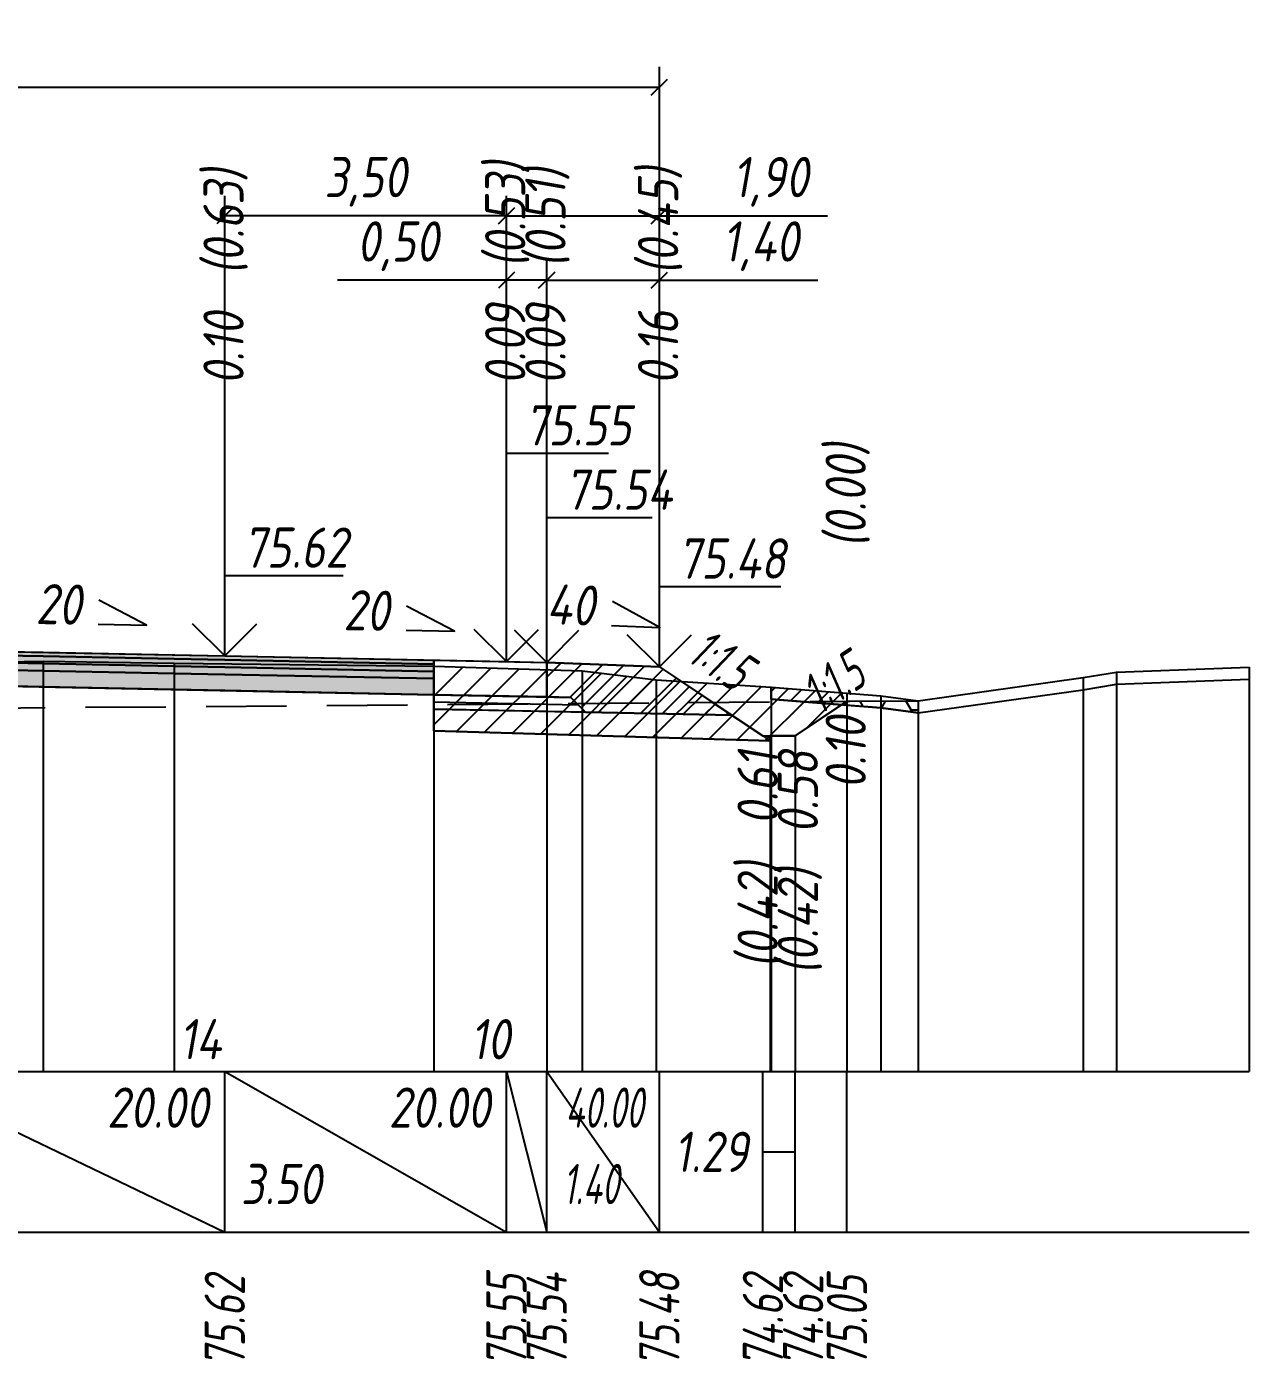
# Model space of a CAD drawing. Extents: x -717 to 1451, y -133302 to 233.
# Drawn here: x 166.5 to 242.5, y -15634.9 to -15552.1 of the extents above; entities that cross this region are included whole.
import ezdxf
from ezdxf.enums import TextEntityAlignment as Align

# ---------------------------------------------------------------- set-up
doc = ezdxf.new("R2010")
doc.units = 0
doc.linetypes.add('штриховая', pattern=[0.75, 0.5, -0.25])
for name, color, linetype in [('Интерполированный поперечник', 2, 'Continuous'), ('Код_514', 1, 'Continuous'), ('Контур_0', 7, 'Continuous'), ('Контур_2521', 7, 'Continuous'), ('Контур_2564', 7, 'Continuous'), ('Контур_2660', 7, 'Continuous'), ('Контур_2665', 7, 'Continuous'), ('Контур_400', 7, 'Continuous'), ('Контур_508', 7, 'Continuous'), ('Контур_512', 7, 'Continuous'), ('Контур_513', 7, 'Continuous'), ('Контур_818', 7, 'Continuous'), ('Красный поперечник', 1, 'Continuous'), ('Объём_2501', 7, 'Continuous'), ('Объём_2564', 7, 'Continuous'), ('Объём_2650', 7, 'Continuous'), ('Объём_2660', 7, 'Continuous'), ('Объём_2661', 7, 'Continuous'), ('Объём_2662', 7, 'Continuous'), ('Объём_2663', 7, 'Continuous'), ('Объём_2664', 7, 'Continuous'), ('Объём_2665', 7, 'Continuous'), ('Объём_2666', 7, 'Continuous'), ('Объём_2667', 7, 'Continuous'), ('Объём_2668', 7, 'Continuous'), ('Объём_2669', 7, 'Continuous'), ('Объём_2675', 7, 'Continuous'), ('Объём_2753', 7, 'Continuous'), ('Откосы', 7, 'Continuous'), ('Отметки покрытия', 7, 'Continuous'), ('Рабочие отметки', 7, 'Continuous'), ('Рабочие отметки доп.', 7, 'Continuous'), ('Слои выравнивания', 7, 'Continuous'), ('Таблица', 7, 'Continuous'), ('Уклоны проезжей части', 7, 'Continuous'), ('Черный поперечник', 3, 'Continuous')]:
    doc.layers.add(name, color=color, linetype=linetype)
for name, color, linetype, true_color in [('Контур_2540', 2, 'Continuous', 0xffff00), ('Контур_2560', 2, 'Continuous', 0xffff00), ('Контур_2561', 7, 'Continuous', 0xff8040), ('Контур_2562', 3, 'Continuous', 0x00ff00), ('Контур_2563', 7, 'Continuous', 0xff8000), ('Контур_2570', 7, 'Continuous', 0x80ff00), ('Контур_2725', 7, 'Continuous', 0x323232), ('Контур_2736', 4, 'Continuous', 0x00ffff), ('Контур_2737', 4, 'Continuous', 0x00ffff), ('Контур_2738', 4, 'Continuous', 0x00ffff), ('Контур_2739', 4, 'Continuous', 0x00ffff), ('Контур_2741', 4, 'Continuous', 0x00ffff), ('Контур_2742', 4, 'Continuous', 0x00ffff), ('Контур_2743', 4, 'Continuous', 0x00ffff), ('Контур_2744', 7, 'Continuous', 0xa4ffff), ('Контур_2745', 7, 'Continuous', 0xa4ffff), ('Контур_2747', 4, 'Continuous', 0x00ffff), ('Контур_2748', 4, 'Continuous', 0x00ffff), ('Контур_2749', 4, 'Continuous', 0x00ffff), ('Контур_2750', 4, 'Continuous', 0x00ffff), ('Контур_2751', 4, 'Continuous', 0x00ffff), ('Контур_2752', 4, 'Continuous', 0x00ffff), ('Контур_2760', 7, 'Continuous', 0x323232), ('Контур_2761', 7, 'Continuous', 0x323232), ('Контур_2762', 7, 'Continuous', 0x323232), ('Контур_2763', 7, 'Continuous', 0x323232), ('Контур_402', 7, 'Continuous', 0xff6464), ('Контур_703', 4, 'Continuous', 0x00ffff), ('Контур_705', 4, 'Continuous', 0x00ffff), ('Контур_707', 4, 'Continuous', 0x00ffff), ('Контур_720', 131, 'Continuous', 0xaaffff), ('Объём_2500', 7, 'Continuous', 0xc0c0c0), ('Объём_2520', 7, 'Continuous', 0x80ffff), ('Объём_2540', 2, 'Continuous', 0xffff00), ('Объём_2560', 2, 'Continuous', 0xffff00), ('Объём_2561', 7, 'Continuous', 0xff8040), ('Объём_2562', 3, 'Continuous', 0x00ff00), ('Объём_2563', 7, 'Continuous', 0xff8000), ('Объём_2570', 7, 'Continuous', 0x80ff00), ('Объём_2600', 7, 'Continuous', 0x808000), ('Объём_2746', 2, 'Continuous', 0xffff00)]:
    doc.layers.add(name, color=color, linetype=linetype, true_color=true_color)
doc.styles.get("Standard").update_dxf_attribs({"font": 'txt', "height": 2.5})
doc.styles.add('М', font='romand.shx', dxfattribs={"width": 0.8, "oblique": 10, "height": 2.5})
doc.dimstyles.new('ISO-25', dxfattribs={"dimtxt": 2.5, "dimasz": 2.5, "dimexe": 1.25, "dimexo": 0.625, "dimtad": 1, "dimtxsty": 'Standard', "dimcen": 2.5, "dimadec": 0, "dimazin": 0, "dimtfac": 1, "dimtmove": 0, "dimatfit": 3, "dimfxl": 1, "dimarcsym": 0})

# ---------------------------------------------------------------- blocks, each defined once
blk = doc.blocks.new('_Oblique')
at = {"color": 0, "linetype": 'ByBlock', "lineweight": -2}
blk.add_line((-0.5, -0.5), (0.5, 0.5), dxfattribs=at)
blk = doc.blocks.new('*D361')
at = {"color": 0, "lineweight": -2, "transparency": 16777216}
for p, q in [((198.821, -15591.019), (198.821, -15566.579)), ((205.821, -15591.299), (205.821, -15566.579)), ((198.821, -15567.829), (205.821, -15567.829)), ((205.821, -15567.829), (215.662, -15567.829))]:
    blk.add_line(p, q, dxfattribs=at)
at = {"layer": 'Defpoints', "color": 0, "transparency": 16777216}
for p in [(205.821, -15567.829), (198.821, -15591.644), (205.821, -15591.924)]:
    blk.add_point(p, dxfattribs=at)
at = {"color": 0, "lineweight": -2, "transparency": 16777216, "rotation": 180}
blk.add_blockref('_Oblique', (198.821, -15567.829), dxfattribs=at)
at = {"color": 0, "lineweight": -2, "transparency": 16777216}
blk.add_blockref('_Oblique', (205.821, -15567.829), dxfattribs=at)
at = {"color": 0, "transparency": 16777216, "insert": (212.122, -15565.716), "char_height": 2.5, "width": 8.75, "attachment_point": 5, "style": 'М'}
blk.add_mtext('1,40', dxfattribs=at)
blk = doc.blocks.new('*D363')
at = {"color": 0, "lineweight": -2, "transparency": 16777216}
for p, q in [((196.321, -15590.969), (196.321, -15566.579)), ((198.821, -15591.019), (198.821, -15566.579)), ((196.321, -15567.829), (185.816, -15567.829)), ((198.821, -15567.829), (196.321, -15567.829))]:
    blk.add_line(p, q, dxfattribs=at)
at = {"layer": 'Defpoints', "color": 0, "transparency": 16777216}
for p in [(198.821, -15567.829), (196.321, -15591.594), (198.821, -15591.644)]:
    blk.add_point(p, dxfattribs=at)
at = {"color": 0, "lineweight": -2, "transparency": 16777216, "rotation": 180}
blk.add_blockref('_Oblique', (196.321, -15567.829), dxfattribs=at)
at = {"color": 0, "lineweight": -2, "transparency": 16777216}
blk.add_blockref('_Oblique', (198.821, -15567.829), dxfattribs=at)
at = {"color": 0, "transparency": 16777216, "insert": (189.577, -15565.716), "char_height": 2.5, "width": 9.16667, "attachment_point": 5, "style": 'М'}
blk.add_mtext('0,50', dxfattribs=at)
blk = doc.blocks.new('*D365')
at = {"color": 0, "lineweight": -2, "transparency": 16777216}
for p, q in [((178.821, -15590.619), (178.821, -15562.579)), ((196.321, -15590.969), (196.321, -15562.579)), ((196.321, -15563.829), (178.821, -15563.829))]:
    blk.add_line(p, q, dxfattribs=at)
at = {"layer": 'Defpoints', "color": 0, "transparency": 16777216}
for p in [(178.821, -15563.829), (178.821, -15591.244), (196.321, -15591.594)]:
    blk.add_point(p, dxfattribs=at)
at = {"color": 0, "lineweight": -2, "transparency": 16777216, "rotation": 180}
blk.add_blockref('_Oblique', (178.821, -15563.829), dxfattribs=at)
at = {"color": 0, "lineweight": -2, "transparency": 16777216}
blk.add_blockref('_Oblique', (196.321, -15563.829), dxfattribs=at)
at = {"color": 0, "transparency": 16777216, "insert": (187.571, -15561.716), "char_height": 2.5, "width": 9.58333, "attachment_point": 5, "style": 'М'}
blk.add_mtext('3,50', dxfattribs=at)
blk = doc.blocks.new('*D366')
at = {"color": 0, "lineweight": -2, "transparency": 16777216}
for p, q in [((196.321, -15590.969), (196.321, -15562.579)), ((205.821, -15591.299), (205.821, -15562.579)), ((196.321, -15563.829), (205.821, -15563.829)), ((205.821, -15563.829), (216.277, -15563.829))]:
    blk.add_line(p, q, dxfattribs=at)
at = {"layer": 'Defpoints', "color": 0, "transparency": 16777216}
for p in [(196.321, -15563.829), (196.321, -15591.594), (205.821, -15591.924)]:
    blk.add_point(p, dxfattribs=at)
at = {"color": 0, "lineweight": -2, "transparency": 16777216, "rotation": 180}
blk.add_blockref('_Oblique', (196.321, -15563.829), dxfattribs=at)
at = {"color": 0, "lineweight": -2, "transparency": 16777216}
blk.add_blockref('_Oblique', (205.821, -15563.829), dxfattribs=at)
at = {"color": 0, "transparency": 16777216, "insert": (212.737, -15561.716), "char_height": 2.5, "width": 8.75, "attachment_point": 5, "style": 'М'}
blk.add_mtext('1,90', dxfattribs=at)
blk = doc.blocks.new('*D368')
at = {"color": 0, "lineweight": -2, "transparency": 16777216}
for p, q in [((110.321, -15591.299), (110.321, -15554.579)), ((205.821, -15591.299), (205.821, -15554.579)), ((110.321, -15555.829), (205.821, -15555.829))]:
    blk.add_line(p, q, dxfattribs=at)
at = {"layer": 'Defpoints', "color": 0, "transparency": 16777216}
for p in [(205.821, -15555.829), (110.321, -15591.924), (205.821, -15591.924)]:
    blk.add_point(p, dxfattribs=at)
at = {"color": 0, "lineweight": -2, "transparency": 16777216, "rotation": 180}
blk.add_blockref('_Oblique', (110.321, -15555.829), dxfattribs=at)
at = {"color": 0, "lineweight": -2, "transparency": 16777216}
blk.add_blockref('_Oblique', (205.821, -15555.829), dxfattribs=at)
at = {"color": 0, "transparency": 16777216, "insert": (158.071, -15553.716), "char_height": 2.5, "width": 10.41667, "attachment_point": 5, "style": 'М'}
blk.add_mtext('19,10', dxfattribs=at)

msp = doc.modelspace()

# ---------------------------------------------------------------- hatches: boundary and pattern name
at = {"layer": 'Объём_2563'}
h = msp.add_hatch(dxfattribs=at)
h.set_pattern_fill('ANSI31', color=256, scale=0.3)
h.paths.add_polyline_path([(201.239, -15594.68), (200.321, -15593.761), (198.821, -15593.731), (198.821, -15591.581), (205.821, -15591.861), (210.321, -15594.861)])
at = {"layer": 'Объём_2570'}
h = msp.add_hatch(dxfattribs=at)
h.set_pattern_fill('ANSI31', color=256, scale=0.2)
h.paths.add_polyline_path([(212.764, -15593.122), (217.475, -15593.499), (217.475, -15594.249), (212.764, -15593.872)])
at = {"layer": 'Объём_2600'}
h = msp.add_hatch(dxfattribs=at)
h.set_pattern_fill('ANSI31', color=6, scale=0.4)
h.paths.add_polyline_path([(212.712, -15596.15), (212.712, -15596.456), (191.819, -15595.829), (191.819, -15591.828), (201.026, -15592.101), (205.628, -15592.665), (212.764, -15593.122), (212.764, -15593.872), (217.144, -15594.223), (214.253, -15596.15)])
h = msp.add_hatch(dxfattribs=at)
h.set_pattern_fill('HONEY', color=5, scale=0.3)
h.paths.add_polyline_path([(217.475, -15594.002), (221.91, -15593.967), (221.91, -15594.717), (219.58, -15594.417), (217.144, -15594.223)])
at = {"layer": 'Слои выравнивания'}
for color, points in [(2, [(158.071, -15590.766), (163.718, -15590.879), (167.529, -15590.956), (175.672, -15591.118), (178.821, -15591.181), (191.819, -15591.441), (191.819, -15591.691), (178.821, -15591.431), (175.672, -15591.368), (167.529, -15591.206), (163.718, -15591.129), (158.071, -15591.016)]), (3, [(158.071, -15591.016), (163.718, -15591.129), (167.529, -15591.206), (175.672, -15591.368), (178.821, -15591.431), (191.819, -15591.691), (191.819, -15592.141), (178.821, -15591.881), (175.672, -15591.818), (167.529, -15591.656), (163.718, -15591.579), (158.071, -15591.466)]), (4, [(158.071, -15591.466), (163.718, -15591.579), (167.529, -15591.656), (175.672, -15591.818), (178.821, -15591.881), (191.819, -15592.141), (191.819, -15592.591), (178.821, -15592.331), (175.672, -15592.268), (167.529, -15592.106), (163.718, -15592.029), (158.071, -15591.916)]), (5, [(158.071, -15591.916), (163.718, -15592.029), (167.529, -15592.106), (175.672, -15592.268), (178.821, -15592.331), (191.819, -15592.591), (191.819, -15593.591), (178.821, -15593.331), (175.672, -15593.268), (167.529, -15593.106), (163.718, -15593.029), (158.071, -15592.916)])]:
    msp.add_hatch(color=color, dxfattribs=at).paths.add_polyline_path(points)

# ---------------------------------------------------------------- linework, layer by layer
at = {"layer": 'Интерполированный поперечник', "linetype": 'штриховая', "ltscale": 10, "flags": 128}
msp.add_lwpolyline([(110.165, -15594.849), (221.91, -15593.967)], dxfattribs=at)
at = {"layer": 'Код_514'}
for p, q in [((158.071, -15617), (178.821, -15627)), ((178.821, -15627), (178.821, -15617)), ((178.821, -15617), (196.321, -15627)), ((196.321, -15627), (196.321, -15617)), ((196.321, -15617), (198.821, -15627)), ((198.821, -15627), (198.821, -15617)), ((198.821, -15617), (205.821, -15627)), ((205.821, -15627), (205.821, -15617)), ((212.253, -15627), (212.253, -15617)), ((214.253, -15627), (214.253, -15617)), ((217.475, -15627), (217.475, -15617)), ((212.253, -15622), (214.253, -15622))]:
    msp.add_line(p, q, dxfattribs=at)
at = {"layer": 'Контур_0', "flags": 128}
for points in [[(191.819, -15591.441), (198.821, -15591.581), (198.821, -15593.731), (191.819, -15593.591), (191.819, -15591.441), (191.819, -15591.441)], [(205.821, -15591.861), (209.13, -15594.068), (209.13, -15594.068), (209.13, -15594.068), (209.13, -15594.068), (209.13, -15594.068), (209.13, -15594.068), (209.13, -15594.068), (209.13, -15594.068), (209.13, -15594.068), (209.13, -15594.068), (209.13, -15594.068), (209.13, -15594.068), (209.13, -15594.068), (209.13, -15594.068), (212.253, -15596.15)], [(205.821, -15591.861), (209.13, -15594.068), (209.13, -15594.068), (209.13, -15594.068), (209.13, -15594.068), (209.13, -15594.068), (209.13, -15594.068), (209.13, -15594.068), (209.13, -15594.068), (209.13, -15594.068), (209.13, -15594.068), (209.13, -15594.068), (209.13, -15594.068), (209.13, -15594.068), (209.13, -15594.068), (212.253, -15596.15), (214.253, -15596.15), (217.475, -15594.002), (217.475, -15594.002), (217.475, -15594.002), (217.475, -15594.002), (217.475, -15594.002), (217.475, -15594.002), (217.475, -15594.002), (217.475, -15594.002), (217.475, -15594.002), (217.475, -15594.002), (217.475, -15594.002), (217.475, -15594.002), (217.475, -15594.002)], [(198.821, -15594.631), (191.819, -15594.491), (191.819, -15593.591), (200.321, -15593.761), (201.239, -15594.68), (198.821, -15594.631), (198.821, -15594.631)], [(198.821, -15593.731), (200.321, -15593.761), (201.239, -15594.68), (210.321, -15594.861)]]:
    msp.add_lwpolyline(points, dxfattribs=at)
at = {"layer": 'Контур_2521', "color": 250, "flags": 128}
msp.add_lwpolyline([(191.819, -15594.041), (200.78, -15594.221)], dxfattribs=at)
at = {"layer": 'Контур_2540', "flags": 128}
msp.add_lwpolyline([(196.321, -15594.581), (210.321, -15594.861), (212.712, -15596.456), (191.819, -15595.829), (191.819, -15594.491), (196.321, -15594.581), (196.321, -15594.581)], dxfattribs=at)
at = {"layer": 'Контур_2560', "flags": 128}
msp.add_lwpolyline([(198.821, -15591.581), (205.821, -15591.861), (205.821, -15591.861), (205.821, -15591.861)], dxfattribs=at)
at = {"layer": 'Контур_2561', "flags": 128}
msp.add_lwpolyline([(198.821, -15591.581), (198.821, -15591.581), (205.821, -15591.861), (205.821, -15591.861), (198.821, -15591.581)], dxfattribs=at)
at = {"layer": 'Контур_2562', "flags": 128}
msp.add_lwpolyline([(205.821, -15591.861), (205.821, -15591.861), (205.821, -15591.861), (205.821, -15591.861), (205.821, -15591.861)], dxfattribs=at)
at = {"layer": 'Контур_2563', "flags": 128}
msp.add_lwpolyline([(201.239, -15594.68), (200.321, -15593.761), (198.821, -15593.731), (198.821, -15591.581), (205.821, -15591.861), (210.321, -15594.861), (201.239, -15594.68), (201.239, -15594.68)], dxfattribs=at)
at = {"layer": 'Контур_2564', "flags": 128}
msp.add_lwpolyline([(198.821, -15591.581), (205.821, -15591.861)], dxfattribs=at)
at = {"layer": 'Контур_2570', "flags": 128}
msp.add_lwpolyline([(158.071, -15591.679), (167.529, -15591.512), (175.672, -15591.622), (191.819, -15591.828), (201.026, -15592.101), (205.628, -15592.665), (212.764, -15593.122), (212.764, -15593.872), (219.58, -15594.417), (221.91, -15594.717), (221.91, -15594.717), (232.148, -15593.282), (234.229, -15592.942), (242.475, -15592.633)], dxfattribs=at)
at = {"layer": 'Контур_2660', "flags": 128}
msp.add_lwpolyline([(191.819, -15595.829), (212.712, -15596.456)], dxfattribs=at)
at = {"layer": 'Контур_2665', "flags": 128}
msp.add_lwpolyline([(205.821, -15591.861), (205.821, -15591.861)], dxfattribs=at)
at = {"layer": 'Контур_2725', "flags": 128}
msp.add_lwpolyline([(142.251, -15593.233), (150.637, -15593.065), (158.071, -15592.916), (163.718, -15593.029), (167.529, -15593.106), (175.672, -15593.268), (178.821, -15593.331), (191.819, -15593.591)], dxfattribs=at)
at = {"layer": 'Контур_2736', "flags": 128}
for points in [[(205.821, -15591.861), (209.13, -15594.068)], [(209.13, -15594.068), (212.253, -15596.15)]]:
    msp.add_lwpolyline(points, dxfattribs=at)
at = {"layer": 'Контур_2737', "flags": 128}
msp.add_lwpolyline([(209.13, -15594.068), (209.13, -15594.068)], dxfattribs=at)
at = {"layer": 'Контур_2738', "flags": 128}
msp.add_lwpolyline([(209.13, -15594.068), (209.13, -15594.068)], dxfattribs=at)
at = {"layer": 'Контур_2739', "flags": 128}
msp.add_lwpolyline([(209.13, -15594.068), (209.13, -15594.068)], dxfattribs=at)
at = {"layer": 'Контур_2741', "flags": 128}
msp.add_lwpolyline([(217.475, -15594.002), (217.475, -15594.002)], dxfattribs=at)
at = {"layer": 'Контур_2742', "flags": 128}
msp.add_lwpolyline([(217.475, -15594.002), (217.475, -15594.002)], dxfattribs=at)
at = {"layer": 'Контур_2743', "flags": 128}
msp.add_lwpolyline([(217.475, -15594.002), (217.475, -15594.002)], dxfattribs=at)
at = {"layer": 'Контур_2744', "flags": 128}
msp.add_lwpolyline([(217.475, -15594.002), (217.475, -15594.002)], dxfattribs=at)
msp.add_lwpolyline([(217.475, -15594.002), (217.475, -15594.002)], dxfattribs=at)
msp.add_lwpolyline([(217.475, -15594.002), (217.475, -15594.002)], dxfattribs=at)
msp.add_lwpolyline([(217.475, -15594.002), (217.475, -15594.002)], dxfattribs=at)
msp.add_lwpolyline([(217.475, -15594.002), (217.475, -15594.002)], dxfattribs=at)
msp.add_lwpolyline([(217.475, -15594.002), (217.475, -15594.002)], dxfattribs=at)
at = {"layer": 'Контур_2745', "flags": 128}
msp.add_lwpolyline([(209.13, -15594.068), (209.13, -15594.068)], dxfattribs=at)
msp.add_lwpolyline([(209.13, -15594.068), (209.13, -15594.068)], dxfattribs=at)
msp.add_lwpolyline([(209.13, -15594.068), (209.13, -15594.068)], dxfattribs=at)
msp.add_lwpolyline([(209.13, -15594.068), (209.13, -15594.068)], dxfattribs=at)
msp.add_lwpolyline([(209.13, -15594.068), (209.13, -15594.068)], dxfattribs=at)
msp.add_lwpolyline([(209.13, -15594.068), (209.13, -15594.068)], dxfattribs=at)
at = {"layer": 'Контур_2747', "flags": 128}
msp.add_lwpolyline([(209.13, -15594.068), (209.13, -15594.068)], dxfattribs=at)
at = {"layer": 'Контур_2748', "flags": 128}
msp.add_lwpolyline([(209.13, -15594.068), (209.13, -15594.068)], dxfattribs=at)
at = {"layer": 'Контур_2749', "flags": 128}
msp.add_lwpolyline([(209.13, -15594.068), (209.13, -15594.068)], dxfattribs=at)
at = {"layer": 'Контур_2750', "flags": 128}
msp.add_lwpolyline([(217.475, -15594.002), (217.475, -15594.002)], dxfattribs=at)
at = {"layer": 'Контур_2751', "flags": 128}
msp.add_lwpolyline([(217.475, -15594.002), (217.475, -15594.002)], dxfattribs=at)
at = {"layer": 'Контур_2752', "flags": 128}
msp.add_lwpolyline([(217.475, -15594.002), (217.475, -15594.002)], dxfattribs=at)
at = {"layer": 'Контур_2760', "flags": 128}
msp.add_lwpolyline([(142.251, -15591.083), (150.637, -15590.915), (158.071, -15590.766), (163.718, -15590.879), (167.529, -15590.956), (175.672, -15591.118), (178.821, -15591.181), (191.819, -15591.441)], dxfattribs=at)
at = {"layer": 'Контур_2761', "flags": 128}
msp.add_lwpolyline([(142.251, -15591.333), (150.637, -15591.165), (158.071, -15591.016), (163.718, -15591.129), (167.529, -15591.206), (175.672, -15591.368), (178.821, -15591.431), (191.819, -15591.691)], dxfattribs=at)
at = {"layer": 'Контур_2762', "flags": 128}
msp.add_lwpolyline([(142.251, -15591.783), (150.637, -15591.615), (158.071, -15591.466), (163.718, -15591.579), (167.529, -15591.656), (175.672, -15591.818), (178.821, -15591.881), (191.819, -15592.141)], dxfattribs=at)
at = {"layer": 'Контур_2763', "flags": 128}
msp.add_lwpolyline([(142.251, -15592.233), (150.637, -15592.065), (158.071, -15591.916), (163.718, -15592.029), (167.529, -15592.106), (175.672, -15592.268), (178.821, -15592.331), (191.819, -15592.591)], dxfattribs=at)
at = {"layer": 'Контур_400', "flags": 128}
msp.add_lwpolyline([(158.071, -15590.766), (178.821, -15591.181), (196.321, -15591.531), (196.321, -15591.531), (196.321, -15591.531), (196.321, -15591.531), (196.321, -15591.531), (196.321, -15591.531), (198.821, -15591.581)], dxfattribs=at)
at = {"layer": 'Контур_402', "flags": 128}
msp.add_lwpolyline([(105, -15596.408), (142.251, -15595.291), (142.251, -15593.233), (158.071, -15592.916), (191.819, -15593.591), (191.819, -15595.829), (212.712, -15596.456)], dxfattribs=at)
at = {"layer": 'Контур_508', "flags": 128}
msp.add_lwpolyline([(105, -15596.408), (142.251, -15595.291), (142.251, -15593.233), (158.071, -15592.916), (191.819, -15593.591), (191.819, -15595.829), (212.712, -15596.456), (212.712, -15596.15), (214.253, -15596.15), (217.475, -15594.002)], dxfattribs=at)
at = {"layer": 'Контур_512', "flags": 128}
msp.add_lwpolyline([(191.819, -15595.829), (212.712, -15596.456), (212.712, -15596.15), (214.253, -15596.15), (217.475, -15594.002)], dxfattribs=at)
at = {"layer": 'Контур_513', "flags": 128}
msp.add_lwpolyline([(105, -15596.408), (142.251, -15595.291), (142.251, -15593.233), (158.071, -15592.916), (191.819, -15593.591), (191.819, -15595.829), (212.712, -15596.456), (212.712, -15596.15), (214.253, -15596.15), (217.475, -15594.002)], dxfattribs=at)
at = {"layer": 'Контур_703', "flags": 128}
msp.add_lwpolyline([(205.821, -15591.861), (209.13, -15594.068)], dxfattribs=at)
at = {"layer": 'Контур_705', "flags": 128}
msp.add_lwpolyline([(209.13, -15594.068), (209.13, -15594.068)], dxfattribs=at)
at = {"layer": 'Контур_707', "flags": 128}
msp.add_lwpolyline([(214.253, -15596.15), (217.475, -15594.002)], dxfattribs=at)
at = {"layer": 'Контур_720', "flags": 128}
msp.add_lwpolyline([(212.253, -15596.15), (214.253, -15596.15)], dxfattribs=at)
at = {"layer": 'Контур_818', "flags": 128}
msp.add_lwpolyline([(105, -15596.158), (110.165, -15595.599), (110.165, -15595.599), (115.491, -15594.881), (121.018, -15594.03), (121.018, -15593.28), (128.227, -15592.846), (142.251, -15591.967), (150.637, -15591.809), (158.071, -15591.679), (167.529, -15591.512), (175.672, -15591.622), (191.819, -15591.828), (201.026, -15592.101), (205.628, -15592.665), (212.764, -15593.122), (212.764, -15593.872), (217.475, -15594.249)], dxfattribs=at)
at = {"layer": 'Красный поперечник'}
for p, q in [((158.071, -15590.766), (178.821, -15591.181)), ((178.821, -15591.181), (196.321, -15591.531)), ((196.321, -15591.531), (198.821, -15591.581)), ((198.821, -15591.581), (205.821, -15591.861)), ((205.821, -15591.861), (212.253, -15596.15)), ((214.253, -15596.15), (217.475, -15594.002)), ((217.475, -15594.002), (217.475, -15617)), ((191.819, -15595.829), (191.819, -15617)), ((212.253, -15596.15), (214.253, -15596.15)), ((212.712, -15596.15), (212.712, -15617)), ((212.712, -15596.456), (212.712, -15617)), ((214.253, -15596.15), (214.253, -15617))]:
    msp.add_line(p, q, dxfattribs=at)
at = {"layer": 'Объём_2500', "flags": 128}
msp.add_lwpolyline([(191.819, -15591.441), (198.821, -15591.581), (198.821, -15593.731), (191.819, -15593.591), (191.819, -15591.441), (191.819, -15591.441)], dxfattribs=at)
at = {"layer": 'Объём_2501', "flags": 128}
msp.add_lwpolyline([(158.071, -15590.766), (178.821, -15591.181), (196.321, -15591.531), (196.321, -15591.531), (196.321, -15591.531), (196.321, -15591.531), (196.321, -15591.531), (196.321, -15591.531), (198.821, -15591.581)], dxfattribs=at)
at = {"layer": 'Объём_2520', "color": 250, "flags": 128}
msp.add_lwpolyline([(198.821, -15594.631), (191.819, -15594.491), (191.819, -15593.591), (200.321, -15593.761), (201.239, -15594.68), (198.821, -15594.631), (198.821, -15594.631)], dxfattribs=at)
at = {"layer": 'Объём_2540', "flags": 128}
msp.add_lwpolyline([(196.321, -15594.581), (210.321, -15594.861), (212.712, -15596.456), (191.819, -15595.829), (191.819, -15594.491), (196.321, -15594.581), (196.321, -15594.581)], dxfattribs=at)
at = {"layer": 'Объём_2560', "flags": 128}
msp.add_lwpolyline([(198.821, -15591.581), (205.821, -15591.861), (205.821, -15591.861), (205.821, -15591.861)], dxfattribs=at)
at = {"layer": 'Объём_2561', "flags": 128}
msp.add_lwpolyline([(198.821, -15591.581), (198.821, -15591.581), (205.821, -15591.861), (205.821, -15591.861), (198.821, -15591.581)], dxfattribs=at)
at = {"layer": 'Объём_2562', "flags": 128}
msp.add_lwpolyline([(205.821, -15591.861), (205.821, -15591.861), (205.821, -15591.861), (205.821, -15591.861), (205.821, -15591.861)], dxfattribs=at)
at = {"layer": 'Объём_2563', "color": 250, "flags": 128}
msp.add_lwpolyline([(201.239, -15594.68), (200.321, -15593.761), (198.821, -15593.731), (198.821, -15591.581), (205.821, -15591.861), (210.321, -15594.861), (201.239, -15594.68), (201.239, -15594.68)], dxfattribs=at)
at = {"layer": 'Объём_2564', "flags": 128}
msp.add_lwpolyline([(198.821, -15591.581), (205.821, -15591.861)], dxfattribs=at)
at = {"layer": 'Объём_2570', "flags": 128}
msp.add_lwpolyline([(212.764, -15593.122), (217.475, -15593.499), (217.475, -15594.249), (212.764, -15593.872), (212.764, -15593.122), (212.764, -15593.122)], dxfattribs=at)
at = {"layer": 'Объём_2600', "color": 5, "flags": 128}
msp.add_lwpolyline([(217.475, -15594.002), (221.91, -15593.967), (221.91, -15594.717), (219.58, -15594.417), (217.144, -15594.223), (217.475, -15594.002), (217.475, -15594.002)], dxfattribs=at)
at = {"layer": 'Объём_2650', "color": 6, "flags": 128}
msp.add_lwpolyline([(212.712, -15596.15), (212.712, -15596.456), (191.819, -15595.829), (191.819, -15591.828), (201.026, -15592.101), (205.628, -15592.665), (212.764, -15593.122), (212.764, -15593.872), (217.144, -15594.223), (214.253, -15596.15), (212.712, -15596.15), (212.712, -15596.15)], dxfattribs=at)
at = {"layer": 'Объём_2660', "flags": 128}
msp.add_lwpolyline([(191.819, -15595.829), (212.712, -15596.456)], dxfattribs=at)
at = {"layer": 'Объём_2661', "flags": 128}
msp.add_lwpolyline([(205.821, -15591.861), (209.13, -15594.068), (212.253, -15596.15)], dxfattribs=at)
at = {"layer": 'Объём_2662', "flags": 128}
msp.add_lwpolyline([(214.253, -15596.15), (217.475, -15594.002)], dxfattribs=at)
at = {"layer": 'Объём_2663', "flags": 128}
msp.add_lwpolyline([(212.253, -15596.15), (214.253, -15596.15)], dxfattribs=at)
at = {"layer": 'Объём_2664', "flags": 128}
msp.add_lwpolyline([(212.253, -15596.15), (214.253, -15596.15)], dxfattribs=at)
at = {"layer": 'Объём_2665', "flags": 128}
msp.add_lwpolyline([(205.821, -15591.861), (205.821, -15591.861)], dxfattribs=at)
at = {"layer": 'Объём_2666', "flags": 128}
for points in [[(205.821, -15591.861), (209.13, -15594.068)], [(209.13, -15594.068), (212.253, -15596.15)]]:
    msp.add_lwpolyline(points, dxfattribs=at)
at = {"layer": 'Объём_2667', "flags": 128}
for points in [[(209.13, -15594.068), (209.13, -15594.068)], [(217.475, -15594.002), (217.475, -15594.002)]]:
    msp.add_lwpolyline(points, dxfattribs=at)
at = {"layer": 'Объём_2668', "flags": 128}
for points in [[(209.13, -15594.068), (209.13, -15594.068)], [(217.475, -15594.002), (217.475, -15594.002)]]:
    msp.add_lwpolyline(points, dxfattribs=at)
at = {"layer": 'Объём_2669', "flags": 128}
for points in [[(209.13, -15594.068), (209.13, -15594.068)], [(217.475, -15594.002), (217.475, -15594.002)]]:
    msp.add_lwpolyline(points, dxfattribs=at)
at = {"layer": 'Объём_2675', "flags": 128}
for points in [[(209.13, -15594.068), (209.13, -15594.068)], [(209.13, -15594.068), (209.13, -15594.068)], [(209.13, -15594.068), (209.13, -15594.068)], [(209.13, -15594.068), (209.13, -15594.068)], [(209.13, -15594.068), (209.13, -15594.068)], [(209.13, -15594.068), (209.13, -15594.068)], [(217.475, -15594.002), (217.475, -15594.002)], [(217.475, -15594.002), (217.475, -15594.002)], [(217.475, -15594.002), (217.475, -15594.002)], [(217.475, -15594.002), (217.475, -15594.002)], [(217.475, -15594.002), (217.475, -15594.002)], [(217.475, -15594.002), (217.475, -15594.002)]]:
    msp.add_lwpolyline(points, dxfattribs=at)
at = {"layer": 'Объём_2746', "flags": 128}
msp.add_lwpolyline([(212.712, -15596.456), (191.819, -15595.829), (191.819, -15591.828), (201.026, -15592.101), (205.628, -15592.665), (207.174, -15592.764), (212.253, -15596.15), (212.712, -15596.15), (212.712, -15596.456), (212.712, -15596.456)], dxfattribs=at)
at = {"layer": 'Объём_2753', "flags": 128}
msp.add_lwpolyline([(191.819, -15591.441), (191.819, -15591.441)], dxfattribs=at)
at = {"layer": 'Откосы', "color": 1, "flags": 128}
for points in [[(170.959, -15589.207), (173.958, -15589.267), (170.989, -15587.707)], [(190.084, -15589.59), (193.083, -15589.65), (190.114, -15588.09)], [(202.843, -15589.289), (205.84, -15589.409), (202.903, -15587.791)]]:
    msp.add_lwpolyline(points, dxfattribs=at)
at = {"layer": 'Отметки покрытия', "color": 1}
for p, q in [((196.321, -15591.531), (196.321, -15578.581)), ((196.321, -15578.581), (202.671, -15578.581)), ((198.821, -15591.581), (198.821, -15582.581)), ((198.821, -15582.581), (205.371, -15582.581)), ((178.821, -15591.181), (178.821, -15586.181)), ((178.821, -15586.181), (186.171, -15586.181)), ((205.821, -15591.861), (205.821, -15586.861)), ((205.821, -15586.861), (213.371, -15586.861)), ((178.821, -15591.181), (176.821, -15589.181)), ((178.821, -15591.181), (180.821, -15589.181)), ((196.321, -15591.531), (194.321, -15589.531)), ((196.321, -15591.531), (198.321, -15589.531)), ((198.821, -15591.581), (196.821, -15589.581)), ((198.821, -15591.581), (200.821, -15589.581)), ((205.821, -15591.861), (203.821, -15589.861)), ((205.821, -15591.861), (207.821, -15589.861))]:
    msp.add_line(p, q, dxfattribs=at)
at = {"layer": 'Слои выравнивания'}
for p, q in [((191.819, -15591.441), (191.819, -15617)), ((198.821, -15591.581), (198.821, -15617))]:
    msp.add_line(p, q, dxfattribs=at)
at = {"layer": 'Слои выравнивания', "color": 2, "flags": 128}
msp.add_lwpolyline([(158.071, -15590.766), (163.718, -15590.879), (167.529, -15590.956), (175.672, -15591.118), (178.821, -15591.181), (191.819, -15591.441), (191.819, -15591.691), (178.821, -15591.431), (175.672, -15591.368), (167.529, -15591.206), (163.718, -15591.129), (158.071, -15591.016)], close=True, dxfattribs=at)
at = {"layer": 'Слои выравнивания', "color": 3, "flags": 128}
msp.add_lwpolyline([(158.071, -15591.016), (163.718, -15591.129), (167.529, -15591.206), (175.672, -15591.368), (178.821, -15591.431), (191.819, -15591.691), (191.819, -15592.141), (178.821, -15591.881), (175.672, -15591.818), (167.529, -15591.656), (163.718, -15591.579), (158.071, -15591.466)], close=True, dxfattribs=at)
at = {"layer": 'Слои выравнивания', "color": 4, "flags": 128}
msp.add_lwpolyline([(158.071, -15591.466), (163.718, -15591.579), (167.529, -15591.656), (175.672, -15591.818), (178.821, -15591.881), (191.819, -15592.141), (191.819, -15592.591), (178.821, -15592.331), (175.672, -15592.268), (167.529, -15592.106), (163.718, -15592.029), (158.071, -15591.916)], close=True, dxfattribs=at)
at = {"layer": 'Слои выравнивания', "color": 5, "flags": 128}
msp.add_lwpolyline([(158.071, -15591.916), (163.718, -15592.029), (167.529, -15592.106), (175.672, -15592.268), (178.821, -15592.331), (191.819, -15592.591), (191.819, -15593.591), (178.821, -15593.331), (175.672, -15593.268), (167.529, -15593.106), (163.718, -15593.029), (158.071, -15592.916)], close=True, dxfattribs=at)
at = {"layer": 'Таблица'}
for p, q in [((80, -15617), (242.475, -15617)), ((80, -15627), (242.475, -15627))]:
    msp.add_line(p, q, dxfattribs=at)
at = {"layer": 'Черный поперечник', "color": 7}
for p, q in [((167.529, -15591.512), (167.529, -15617)), ((175.672, -15591.622), (175.672, -15617)), ((191.819, -15591.828), (191.819, -15617)), ((242.475, -15591.883), (242.475, -15617)), ((201.026, -15592.101), (201.026, -15617)), ((205.628, -15592.665), (205.628, -15617)), ((232.148, -15592.532), (232.148, -15617)), ((234.229, -15592.192), (234.229, -15617)), ((212.764, -15593.122), (212.764, -15617)), ((219.58, -15593.667), (219.58, -15617)), ((221.91, -15593.967), (221.91, -15617))]:
    msp.add_line(p, q, dxfattribs=at)
at = {"layer": 'Черный поперечник', "flags": 128}
msp.add_lwpolyline([(80, -15597), (86.341, -15596.833), (89.714, -15596.829), (93.258, -15596.573), (98.198, -15596.145), (110.165, -15594.849), (115.491, -15594.131), (121.018, -15593.28), (128.227, -15592.846), (142.251, -15591.967), (150.637, -15591.809), (158.071, -15591.679), (167.529, -15591.512), (175.672, -15591.622), (191.819, -15591.828), (201.026, -15592.101), (205.628, -15592.665), (212.764, -15593.122), (219.58, -15593.667), (221.91, -15593.967), (232.148, -15592.532), (234.229, -15592.192), (242.475, -15591.883)], dxfattribs=at)

# ---------------------------------------------------------------- texts
at = {"layer": 'Код_514', "style": 'М', "oblique": 10}
for s, width, p in [('20.00', 0.8, (177.821, -15618)), ('20.00', 0.8, (195.321, -15618)), ('40.00', 0.6, (204.821, -15618))]:
    msp.add_text(s, height=2.5, dxfattribs=dict(at, width=width)).set_placement(p, align=Align.TOP_RIGHT)
at = {"layer": 'Код_514', "style": 'М', "oblique": 10, "width": 0.8}
msp.add_text('1.29', height=2.5, dxfattribs=at).set_placement((209.037, -15622), align=Align.MIDDLE_CENTER)
at = {"layer": 'Код_514', "style": 'М', "oblique": 10}
for s, width, p in [('3.50', 0.8, (179.821, -15626)), ('1.40', 0.6, (199.821, -15626))]:
    msp.add_text(s, height=2.5, dxfattribs=dict(at, width=width)).set_placement(p, align=Align.BOTTOM_LEFT)
at = {"layer": 'Код_514', "style": 'М', "oblique": 10, "width": 0.7}
for s, p in [('75.62', (178.821, -15635.382)), ('75.55', (196.321, -15635.382)), ('75.54', (198.821, -15635.382)), ('75.48', (205.821, -15635.382)), ('74.62', (212.253, -15635.382)), ('74.62', (214.753, -15635.382)), ('75.05', (217.475, -15635.382))]:
    msp.add_text(s, height=2.5, rotation=90, dxfattribs=at).set_placement(p, align=Align.MIDDLE_LEFT)
at = {"layer": 'Отметки покрытия', "color": 1, "style": 'М', "oblique": 10, "width": 0.8}
for s, p in [('75.55', (197.462, -15578.85)), ('75.54', (199.962, -15582.85)), ('75.62', (179.962, -15586.45)), ('75.48', (206.962, -15587.13))]:
    msp.add_text(s, height=2.5, dxfattribs=at).set_placement(p, align=Align.BOTTOM_LEFT)
at = {"layer": 'Рабочие отметки', "color": 1, "style": 'М', "oblique": 10, "width": 0.8}
for s, p in [('0.09', (196.243, -15574.331)), ('0.09', (198.743, -15574.331)), ('0.10', (178.743, -15574.331)), ('0.16', (205.743, -15574.331))]:
    msp.add_text(s, height=2.5, rotation=90, dxfattribs=at).set_placement(p, align=Align.MIDDLE_LEFT)
for s, p in [('0.10', (217.397, -15594.933)), ('0.61', (211.925, -15597.081)), ('0.58', (214.425, -15597.081))]:
    msp.add_text(s, height=2.5, rotation=90, dxfattribs=at).set_placement(p, align=Align.MIDDLE_RIGHT)
at = {"layer": 'Рабочие отметки доп.', "color": 1, "style": 'М', "oblique": 10, "width": 0.8}
for s, p in [('(0.53)', (196.243, -15567.031)), ('(0.63)', (178.743, -15567.481)), ('(0.51)', (198.743, -15567.031)), ('(0.45)', (205.743, -15567.481)), ('(0.00)', (217.397, -15584.433))]:
    msp.add_text(s, height=2.5, rotation=90, dxfattribs=at).set_placement(p, align=Align.MIDDLE_LEFT)
for p in [(211.925, -15603.981), (214.425, -15604.381)]:
    msp.add_text('(0.42)', height=2.5, rotation=90, dxfattribs=at).set_placement(p, align=Align.MIDDLE_RIGHT)
at = {"layer": 'Слои выравнивания', "style": 'М', "oblique": 10, "width": 0.8}
for s, p in [('14', (177.302, -15617)), ('10', (195.32, -15617))]:
    msp.add_text(s, height=2.5, dxfattribs=at).set_placement(p, align=Align.BOTTOM_CENTER)
at = {"layer": 'Уклоны проезжей части', "color": 1, "style": 'М', "oblique": 10}
for s, rotation, width, p in [('20', 358.85423, 0.8, (168.466, -15589.974)), ('40', 357.70938, 0.8, (200.251, -15590.006)), ('20', 358.85423, 0.8, (187.591, -15590.357)), ('1:1.5', 326.30994, 0.6, (208.55, -15593.085)), ('1:1.5', 33.69007, 0.6, (217.747, -15594.487))]:
    msp.add_text(s, height=2.5, rotation=rotation, dxfattribs=dict(at, width=width)).set_placement(p, align=Align.BOTTOM_CENTER)

# ---------------------------------------------------------------- dimensions: what is measured, and where the dimension line sits
at = {"color": 5}
dim = msp.add_linear_dim(base=(205.821, -15555.829), p1=(110.321, -15591.924), p2=(205.821, -15591.924), angle=180, dimstyle='ISO-25', override={"dimasz": 1, "dimlfac": 0.2, "dimzin": 0, "dimtxsty": 'М', "dimblk1": 'Oblique', "dimblk2": 'Oblique', "dimsah": 1}, dxfattribs=at)
dim.commit()
dim.dimension.update_dxf_attribs({"geometry": '*D368', "text_midpoint": (158.071, -15553.716)})
dim = msp.add_linear_dim(base=(178.821, -15563.829), p1=(196.321, -15591.594), p2=(178.821, -15591.244), dimstyle='ISO-25', override={"dimasz": 1, "dimlfac": 0.2, "dimzin": 0, "dimtxsty": 'М', "dimblk1": 'Oblique', "dimblk2": 'Oblique', "dimsah": 1}, dxfattribs=at)
dim.commit()
dim.dimension.update_dxf_attribs({"geometry": '*D365', "text_midpoint": (187.571, -15561.716)})
dim = msp.add_linear_dim(base=(196.321, -15563.829), p1=(205.821, -15591.924), p2=(196.321, -15591.594), dimstyle='ISO-25', override={"dimasz": 1, "dimlfac": 0.2, "dimzin": 0, "dimtxsty": 'М', "dimblk1": 'Oblique', "dimblk2": 'Oblique', "dimsah": 1}, dxfattribs=at)
dim.commit()
dim.dimension.update_dxf_attribs({"geometry": '*D366', "text_midpoint": (212.737, -15563.829), "dimtype": 160})
for base, p1, p2, picture, middle in [((198.821, -15567.829), (196.321, -15591.594), (198.821, -15591.644), '*D363', (189.577, -15567.829)), ((205.821, -15567.829), (198.821, -15591.644), (205.821, -15591.924), '*D361', (212.122, -15567.829))]:
    dim = msp.add_linear_dim(base=base, p1=p1, p2=p2, angle=180, dimstyle='ISO-25', override={"dimasz": 1, "dimlfac": 0.2, "dimzin": 0, "dimtxsty": 'М', "dimblk1": 'Oblique', "dimblk2": 'Oblique', "dimsah": 1}, dxfattribs=at)
    dim.commit()
    dim.dimension.update_dxf_attribs({"geometry": picture, "text_midpoint": middle, "dimtype": 160})

doc.saveas('drawing.dxf')
